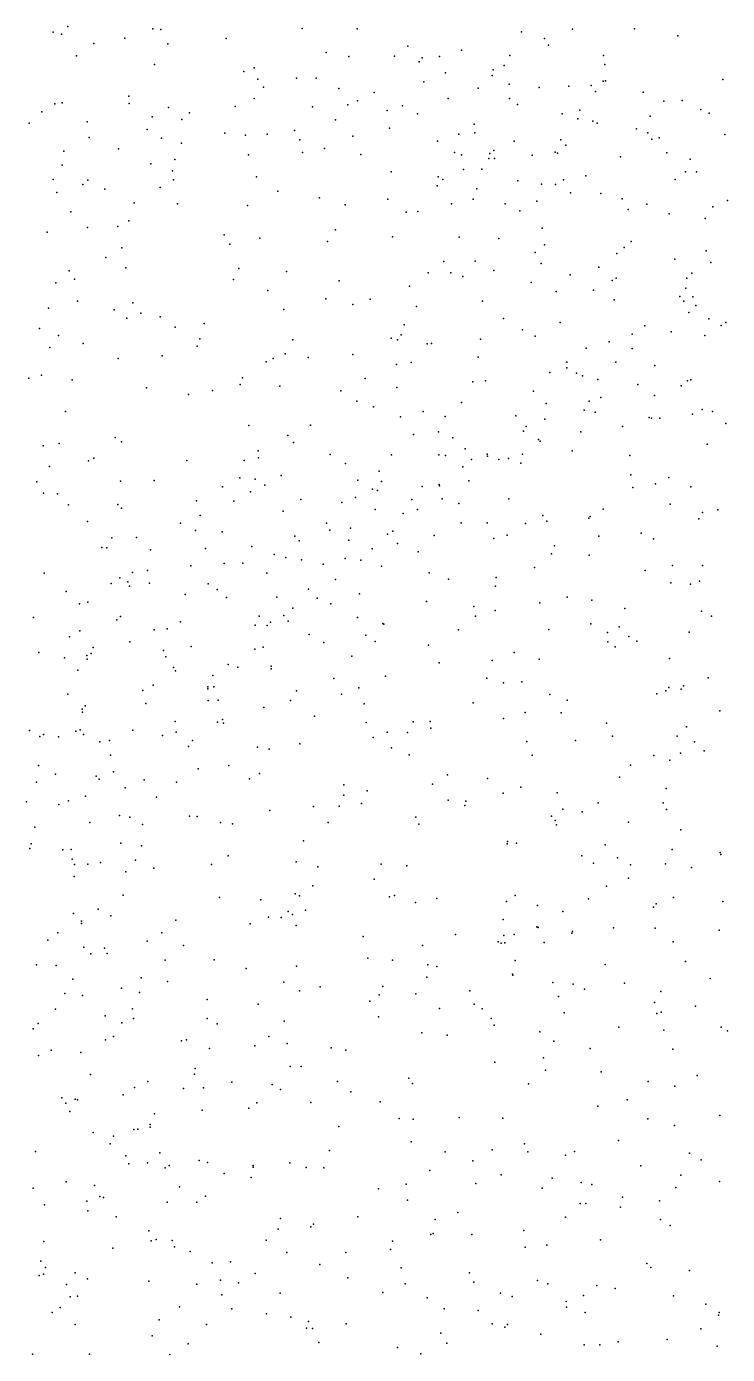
# Model space of a CAD drawing. Header units: metres. Extents: x -25 to 25, y -27.7 to 27.8.
# Drawn here: x -4.742 to -3.329, y -16.079 to -13.401 of the extents above; entities that cross this region are included whole.
import ezdxf

# ---------------------------------------------------------------- set-up
doc = ezdxf.new("R2010")
doc.units = ezdxf.units.M

msp = doc.modelspace()

# ---------------------------------------------------------------- linework, layer by layer
for p in [(-4.6883, -13.4121, -5.5926), (-4.6586, -13.4008, -6.3774), (-4.4872, -13.4052, 13.9412), (-4.4709, -13.407, -5.6671), (-4.1863, -13.4047, -6.8259), (-4.0754, -13.4055, -7.3211), (-3.7437, -13.4117, 20.0647), (-3.6412, -13.4063, 7.0097), (-3.5159, -13.4052, 14.9343), (-4.6714, -13.4159, -2.8545), (-4.6062, -13.4347, 17.5047), (-4.5432, -13.4244, -14.5095), (-4.4569, -13.4357, -6.494), (-4.3395, -13.4252, -0.0211), (-3.9727, -13.4406, -14.0961), (-3.6972, -13.4249, -13.937), (-3.6894, -13.4381, 15.767), (-3.4289, -13.4194, -0.4929), (-4.641, -13.4596, -14.6309), (-4.1379, -13.453, 13.8717), (-4.092, -13.4614, -2.3777), (-4.0001, -13.4607, 13.7699), (-3.944, -13.464, 6.7447), (-3.9089, -13.4614, -1.907), (-3.8645, -13.4483, -0.6889), (-3.7677, -13.4593, -0.479), (-3.5788, -13.4593, 18.1316), (-4.484, -13.4772, 0.0569), (-4.3039, -13.4911, -6.7686), (-4.2828, -13.4839, -2.4068), (-3.9502, -13.4722, -0.4102), (-3.8972, -13.4942, -7.7362), (-3.801, -13.4884, 15.4509), (-3.779, -13.4792, -7.9655), (-3.5759, -13.4772, 13.412), (-4.2757, -13.5066, -6.9737), (-4.1971, -13.5051, -7.3618), (-4.1577, -13.5047, -0.3826), (-3.941, -13.512, -2.2778), (-3.8032, -13.4993, 13.5256), (-3.7685, -13.5173, 6.6321), (-3.6485, -13.5208, 20.1361), (-3.6031, -13.5197, 6.5811), (-3.5789, -13.5112, -8.4066), (-3.5743, -13.5104, -13.872), (-3.3379, -13.5078, 16.224), (-4.5357, -13.5411, -0.0835), (-4.2825, -13.5457, 14.0849), (-4.2638, -13.523, -7.2016), (-4.112, -13.5255, -7.5294), (-4.0406, -13.5341, -0.1957), (-3.8914, -13.546, 14.0475), (-3.831, -13.525, 13.8822), (-3.7679, -13.546, -0.9317), (-3.7085, -13.5236, -1.5332), (-3.5948, -13.5315, 14.8891), (-3.4989, -13.5328, 16.1091), (-3.4202, -13.5496, 14.7454), (-4.7109, -13.5728, -14.7453), (-4.6847, -13.5568, 14.0529), (-4.6695, -13.5546, -2.1616), (-4.5347, -13.5561, -6.6165), (-4.4558, -13.5638, 14.0487), (-4.413, -13.5746, 0.235), (-4.3211, -13.5621, -0.3845), (-4.1655, -13.5627, 20.1444), (-4.0938, -13.5585, -0.0286), (-4.0747, -13.5504, 17.8764), (-4.0144, -13.5704, -7.8446), (-3.9839, -13.5609, -0.6136), (-3.7521, -13.5578, -8.2336), (-3.626, -13.5691, -0.3451), (-3.4567, -13.5511, -13.7685), (-3.3824, -13.5679, 13.7842), (-3.3658, -13.5752, 13.9425), (-4.7366, -13.5955, -6.5977), (-4.6194, -13.5927, -2.5188), (-4.4884, -13.5829, -2.3664), (-4.4284, -13.5882, -6.8243), (-4.1188, -13.5888, -0.5092), (-3.9532, -13.5768, -5.5057), (-3.8393, -13.5975, 15.2283), (-3.6616, -13.5767, 13.669), (-3.6304, -13.5867, 7.0545), (-3.6001, -13.5916, 13.515), (-3.5914, -13.5957, 13.9361), (-3.4844, -13.5814, -5.1957), (-4.6151, -13.6247, -14.5252), (-4.4985, -13.6087, 17.7087), (-4.4697, -13.6258, 20.0795), (-4.3422, -13.6158, -7.4865), (-4.3005, -13.62, 17.8227), (-4.2566, -13.6175, -7.672), (-4.2018, -13.6102, -14.1758), (-4.1907, -13.6293, -5.62), (-4.0838, -13.6219, -8.06), (-4.0099, -13.6059, -14.12), (-3.8699, -13.6176, 17.9675), (-3.8378, -13.6154, -0.7842), (-3.6644, -13.6295, -1.2703), (-3.5119, -13.6072, 20.1645), (-3.4894, -13.6148, -2.3507), (-3.481, -13.6279, 6.5625), (-3.4661, -13.6251, 14.0675), (-3.3342, -13.6184, -8.8352), (-4.6662, -13.652, -6.8157), (-4.5565, -13.6473, -6.986), (-4.4296, -13.6358, -7.338), (-4.1854, -13.6546, 0.317), (-4.1411, -13.6464, 14.2558), (-3.9135, -13.6316, -8.2533), (-3.8786, -13.6551, 15.5315), (-3.8079, -13.6566, -0.1751), (-3.7995, -13.6509, 14.2568), (-3.7584, -13.6321, -1.7413), (-3.6757, -13.6539, 20.2158), (-3.6714, -13.6564, -13.9861), (-3.6548, -13.6403, -2.2657), (-3.4507, -13.6553, 7.096), (-4.6699, -13.68, -5.5546), (-4.4914, -13.6776, 14.1556), (-4.4429, -13.6687, -5.6397), (-4.2945, -13.6594, -7.9563), (-4.0679, -13.6585, -8.2232), (-3.8647, -13.6594, 20.2338), (-3.8099, -13.667, -1.9221), (-3.7984, -13.6671, 15.7884), (-3.7222, -13.6604, 14.8974), (-3.5443, -13.6633, 14.1999), (-3.404, -13.6681, 16.2456), (-4.6877, -13.7091, 19.9869), (-4.4477, -13.6919, -7.7863), (-4.4452, -13.7101, -7.9415), (-4.2779, -13.7038, -8.179), (-4.0063, -13.694, 6.8392), (-3.9121, -13.7036, 14.376), (-3.9024, -13.7091, 15.3326), (-3.8611, -13.6889, 6.9472), (-3.8238, -13.6882, -14.0728), (-3.6592, -13.7101, -1.4237), (-3.6142, -13.7016, -8.6092), (-3.4344, -13.709, 14.5295), (-3.4133, -13.694, 14.3652), (-3.3909, -13.6938, 18.2735), (-4.6805, -13.7355, 14.1953), (-4.6285, -13.7196, -7.3975), (-4.6184, -13.7107, 0.005), (-4.5838, -13.7289, -7.5781), (-4.4723, -13.7251, -14.3517), (-4.235, -13.7328, -0.4883), (-3.9136, -13.7218, 6.6474), (-3.8342, -13.728, -5.3448), (-3.751, -13.712, 18.0606), (-3.7033, -13.7186, 7.0169), (-3.6752, -13.7195, -1.5789), (-3.6452, -13.7363, 14.7388), (-4.5244, -13.7564, -0.3081), (-4.4372, -13.7586, 17.7615), (-4.296, -13.7617, -14.2154), (-4.1514, -13.7465, 14.4131), (-4.0996, -13.7603, -0.5767), (-4.013, -13.7489, 20.2681), (-3.8852, -13.7581, 15.6682), (-3.8415, -13.7487, -8.481), (-3.7766, -13.7584, -0.9398), (-3.7127, -13.7532, -2.1422), (-3.5842, -13.7374, 16.1399), (-3.5411, -13.748, -0.2368), (-3.4912, -13.7589, 20.2312), (-3.3287, -13.7513, -5.1541), (-4.6523, -13.7743, -14.5882), (-3.9763, -13.7748, 0.3284), (-3.953, -13.7735, -0.6946), (-3.7474, -13.7725, 20.2843), (-3.5289, -13.7699, -8.7555), (-3.446, -13.7783, -13.7939), (-3.3735, -13.788, 16.3912), (-3.3582, -13.7641, -2.3573), (-4.7004, -13.8153, -5.448), (-4.6188, -13.8057, -7.9997), (-4.5575, -13.8042, 14.296), (-4.5352, -13.7923, 0.1586), (-4.1185, -13.8104, -5.4999), (-3.702, -13.8073, -0.0376), (-4.3431, -13.8209, -8.3381), (-4.3319, -13.8396, 0.3272), (-4.2711, -13.8273, 14.4707), (-4.1351, -13.8344, 0.3961), (-4.0036, -13.825, -14.1245), (-3.8694, -13.8256, 15.0268), (-3.7894, -13.828, 0.1641), (-3.6972, -13.841, 6.6163), (-3.523, -13.8342, 16.2668), (-4.5819, -13.8666, -8.2339), (-4.5493, -13.8469, 17.6937), (-3.716, -13.8561, -5.2201), (-3.5518, -13.8585, -5.1617), (-3.5371, -13.8466, 7.0763), (-3.4347, -13.8696, -0.0931), (-3.3713, -13.8529, 16.7348), (-4.6556, -13.8934, 20.0632), (-4.5413, -13.8871, -5.4838), (-4.3135, -13.889, -5.5062), (-4.2179, -13.8947, 20.2789), (-3.9319, -13.8976, 15.2284), (-3.9005, -13.8744, 14.7171), (-3.886, -13.8975, 0.4938), (-3.8375, -13.8738, -8.6214), (-3.7999, -13.8928, 6.9356), (-3.7039, -13.8788, -8.7004), (-3.5878, -13.8858, -2.091), (-3.3621, -13.8763, 11.4859), (-4.6828, -13.9174, -14.782), (-4.6447, -13.9099, -0.1774), (-4.3244, -13.9111, -8.4641), (-4.1114, -13.9136, -0.6043), (-3.9695, -13.9242, 17.9402), (-3.862, -13.9047, 15.8861), (-3.7244, -13.9168, 16.0995), (-3.6457, -13.9012, -1.7428), (-3.5613, -13.913, 0.0491), (-3.5527, -13.9082, -8.824), (-3.4103, -13.9083, 17.0044), (-3.4005, -13.8984, 0.6779), (-4.2554, -13.9331, 17.8316), (-4.1386, -13.9499, -8.5707), (-4.0488, -13.9506, 20.3275), (-3.6737, -13.9354, -1.2327), (-3.5986, -13.9324, 20.3175), (-3.4247, -13.9449, -2.2255), (-3.4128, -13.9283, 20.2761), (-3.3983, -13.9457, -13.7309), (-4.6974, -13.9684, -8.2735), (-4.6387, -13.9545, 14.4651), (-4.5648, -13.9722, -14.4935), (-4.5272, -13.9582, 20.1378), (-4.2233, -13.9716, 14.6643), (-4.084, -13.961, -5.3567), (-3.9553, -13.9651, 15.6495), (-3.8227, -13.9545, 20.3415), (-3.5573, -13.9522, 0.33), (-3.4166, -13.9544, 0.4998), (-3.4065, -13.9776, 11.8001), (-3.3925, -13.9634, 17.2509), (-4.5395, -13.9891, 0.1803), (-4.5114, -13.9786, -8.4513), (-4.4724, -13.9862, 17.7018), (-4.3838, -13.9995, 20.206), (-3.9807, -14.002, -0.7271), (-3.7799, -13.9896, 0.5672), (-3.6658, -13.9978, -13.9763), (-3.4955, -14.0044, -5.1347), (-3.3662, -13.9901, 0.3033), (-3.3413, -14.0039, 12.0061), (-3.332, -13.9974, 18.0596), (-4.7153, -14.0094, -14.9685), (-4.677, -14.024, -0.0186), (-4.4421, -14.0072, -5.3828), (-4.392, -14.0304, 0.3058), (-4.0068, -14.0293, -5.2404), (-3.9862, -14.0227, 15.4823), (-3.8265, -14.031, -0.9163), (-3.742, -14.0127, -5.1423), (-3.7162, -14.0251, -8.7944), (-3.5207, -14.0212, 0.7817), (-3.4423, -14.0161, 7.1067), (-3.3741, -14.0237, 17.489), (-4.6946, -14.0481, -5.2268), (-4.6276, -14.0398, -14.6773), (-4.3979, -14.0451, -8.61), (-4.2049, -14.0324, 6.6438), (-3.9941, -14.0326, 6.8629), (-3.934, -14.0403, 15.9462), (-3.9254, -14.0402, -8.7057), (-3.6137, -14.0491, 6.6373), (-3.5668, -14.0367, 17.0329), (-3.5209, -14.0497, -1.9191), (-4.557, -14.0705, 14.6581), (-4.4682, -14.0645, -14.3732), (-4.2586, -14.0771, 0.3997), (-4.2444, -14.0703, 20.2846), (-4.2204, -14.0606, -14.1451), (-4.1741, -14.0685, 17.8093), (-4.0841, -14.0621, -8.6868), (-3.9957, -14.0821, 0.5308), (-3.9664, -14.0785, 14.9442), (-3.8312, -14.0675, -14.0393), (-3.6527, -14.0777, 16.7701), (-3.5537, -14.0776, -13.8787), (-3.4749, -14.0844, 11.6077), (-4.7373, -14.11, -8.5855), (-4.7115, -14.1041, 17.5885), (-4.3066, -14.1092, -5.2513), (-4.0591, -14.1102, 15.7408), (-3.6865, -14.0986, 0.7326), (-3.6524, -14.089, 6.9768), (-3.6329, -14.1001, -1.3873), (-3.6208, -14.1054, 20.3421), (-4.6497, -14.1133, -14.8508), (-4.4998, -14.1291, -0.4965), (-4.3665, -14.1347, 6.6534), (-4.3113, -14.1229, 17.723), (-4.2311, -14.1259, 14.8442), (-4.1082, -14.1353, 6.5356), (-3.995, -14.1285, 17.8253), (-3.8422, -14.1173, 17.8563), (-3.8165, -14.1154, 16.2486), (-3.7195, -14.1364, 16.5504), (-3.5897, -14.1123, 17.2202), (-3.5091, -14.1223, 17.7609), (-3.4219, -14.1255, 6.7376), (-3.4089, -14.1152, 12.8832), (-3.4026, -14.1132, 12.5797), (-4.4149, -14.1427, 14.8136), (-4.0756, -14.1561, 15.5092), (-3.8651, -14.1592, 20.353), (-3.694, -14.1607, 17.7623), (-3.6072, -14.1564, 12.8292), (-3.5841, -14.149, -8.8954), (-3.4759, -14.1446, 12.2112), (-4.663, -14.1768, -0.4487), (-4.0419, -14.1674, 15.3544), (-3.9875, -14.188, 16.1839), (-3.9421, -14.1769, -14.0428), (-3.8978, -14.187, -5.0707), (-3.7551, -14.186, 16.8507), (-3.6173, -14.1741, 17.4734), (-3.5955, -14.1784, 11.8626), (-3.4866, -14.189, -1.6852), (-3.4821, -14.1905, 2.6042), (-3.4651, -14.1904, -13.8176), (-3.3988, -14.1822, 20.3114), (-3.3798, -14.1733, -9.0268), (-3.3585, -14.1774, -13.6548), (-4.2938, -14.2053, -5.1198), (-4.169, -14.2048, 17.7182), (-3.9115, -14.218, 0.5926), (-3.7401, -14.2169, 17.2977), (-3.7343, -14.2074, -8.8453), (-3.697, -14.1925, 12.7015), (-3.6245, -14.2181, 12.1667), (-3.54, -14.2074, -1.5222), (-3.3319, -14.2015, -2.07), (-4.6756, -14.2418, 14.7957), (-4.563, -14.2297, 0.1432), (-4.5505, -14.2385, 6.7647), (-4.2146, -14.2257, 15.7454), (-4.2035, -14.2396, 15.9953), (-3.9617, -14.2234, 6.4682), (-3.8823, -14.2303, 16.4265), (-3.7095, -14.2332, 12.4596), (-3.7059, -14.2369, 2.5475), (-3.3695, -14.243, -1.8576), (-4.7084, -14.2466, 0.0587), (-4.6061, -14.2714, -14.7112), (-4.2744, -14.2561, -14.1747), (-4.2739, -14.2703, 6.324), (-4.1298, -14.2638, -4.9853), (-4.0058, -14.2644, 20.3296), (-3.9108, -14.2646, 12.4896), (-3.897, -14.2658, -0.8261), (-3.8576, -14.2523, 2.6378), (-3.8128, -14.2631, 6.5694), (-3.8121, -14.2672, 12.2853), (-3.7699, -14.2721, -5.0526), (-3.7418, -14.263, 12.0069), (-3.642, -14.2565, -13.9648), (-3.5257, -14.2656, 0.9002), (-4.6954, -14.288, 6.8104), (-4.617, -14.2763, 6.597), (-4.4186, -14.2757, -4.9893), (-4.3026, -14.2756, 15.0022), (-4.0984, -14.2819, 15.2438), (-4.0308, -14.2973, 0.5105), (-3.8623, -14.2885, 12.1034), (-3.8446, -14.2738, 17.0877), (-3.7893, -14.2737, 12.9478), (-3.7449, -14.2811, 6.9447), (-4.7208, -14.319, 5.6604), (-4.5523, -14.3176, 6.3283), (-4.4843, -14.3163, 6.885), (-4.3119, -14.3107, -8.8197), (-4.2805, -14.3134, -4.9297), (-4.2613, -14.3256, 17.6327), (-4.2282, -14.3058, -0.6618), (-4.0739, -14.3153, -8.8136), (-4.0264, -14.3179, 17.6031), (-3.9097, -14.324, 16.6061), (-3.8497, -14.317, -13.9824), (-3.5233, -14.3046, 7.0802), (-3.4734, -14.3231, -13.9241), (-3.447, -14.3102, 11.3976), (-4.7076, -14.3416, 5.8346), (-4.6793, -14.3428, -0.5247), (-4.3464, -14.3289, 15.8753), (-4.2904, -14.3388, 16.0803), (-4.0782, -14.3504, 12.7126), (-4.0442, -14.3337, 2.5884), (-4.0339, -14.3367, -14.0304), (-3.944, -14.3281, 17.4603), (-3.9093, -14.3268, 17.2206), (-3.7694, -14.353, -0.8735), (-3.5196, -14.3304, 2.4219), (-3.4023, -14.3291, -1.5322), (-4.6568, -14.365, 6.2171), (-4.5577, -14.3649, 5.8867), (-4.55, -14.3717, 17.5839), (-4.3987, -14.357, 20.1642), (-4.3235, -14.3579, 6.1963), (-4.2244, -14.3782, 15.2663), (-4.1887, -14.3546, 16.2478), (-4.1062, -14.3608, 6.3336), (-4.0391, -14.3749, -0.6883), (-3.9651, -14.3546, -4.9585), (-3.9537, -14.3745, 6.92), (-3.9036, -14.3534, 2.5033), (-3.8699, -14.3623, 0.6322), (-3.579, -14.3741, -8.9605), (-3.4443, -14.3637, 1.0018), (-3.3483, -14.3755, 11.2521), (-4.6185, -14.3989, 5.3368), (-4.4311, -14.4022, 0.184), (-4.3918, -14.3866, 15.1118), (-4.1372, -14.402, 12.5057), (-3.9826, -14.3828, 17.0354), (-3.8653, -14.4018, 11.8519), (-3.8133, -14.4017, 20.3217), (-3.7355, -14.4032, -8.8706), (-3.7009, -14.387, 2.4129), (-3.6928, -14.3982, 12.9979), (-3.6084, -14.3919, -0.9757), (-3.6056, -14.389, 6.6619), (-3.3861, -14.3933, 7.1778), (-3.3792, -14.3809, -14.1061), (-4.5696, -14.4319, 6.946), (-4.52, -14.4311, 5.7016), (-4.4012, -14.4172, 6.0077), (-4.3473, -14.4194, 15.4314), (-4.2008, -14.4285, -14.1228), (-4.1304, -14.4167, 17.4551), (-4.0884, -14.4126, 16.4387), (-4.0139, -14.4244, 2.7396), (-4.003, -14.4186, 12.0014), (-3.9201, -14.4271, 12.9375), (-3.7995, -14.433, 6.9852), (-3.7726, -14.4264, 11.7314), (-3.588, -14.4284, 11.5251), (-3.5025, -14.4225, -5.0682), (-4.5897, -14.4516, 0.085), (-4.5797, -14.4521, -8.8394), (-4.492, -14.4558, -14.484), (-4.3808, -14.4534, -14.3123), (-4.2873, -14.4491, 6.9153), (-4.1918, -14.4376, -0.589), (-4.0916, -14.4368, 12.1495), (-4.0447, -14.4538, 16.8099), (-3.9936, -14.4431, 20.2761), (-3.6771, -14.448, -5.0232), (-3.478, -14.4338, 6.7483), (-4.3433, -14.4833, -8.7682), (-4.3056, -14.4829, 17.4883), (-4.2427, -14.4652, 0.2936), (-4.2191, -14.4713, 20.1853), (-4.1875, -14.4765, -8.7574), (-4.1436, -14.4848, 17.2612), (-4.0995, -14.4737, 17.1001), (-4.0679, -14.477, 6.9349), (-3.9522, -14.4604, -8.8045), (-3.6833, -14.4643, 2.8618), (-3.6072, -14.4668, 20.3275), (-4.706, -14.5034, 7.0564), (-4.5535, -14.5128, 5.0833), (-4.5278, -14.5015, 5.409), (-4.4977, -14.4975, 15.6601), (-4.4103, -14.4882, 15.2804), (-4.2575, -14.5032, 16.37), (-4.0259, -14.4887, 2.3837), (-3.9299, -14.5023, 0.5764), (-3.7946, -14.5119, 6.4777), (-3.7175, -14.4917, -0.7315), (-3.4944, -14.498, -0.8936), (-3.4395, -14.4879, 12.9778), (-3.379, -14.4874, -1.0299), (-4.6621, -14.5399, 17.5575), (-4.5709, -14.5238, -14.6292), (-4.5374, -14.5208, 15.1718), (-4.5338, -14.5292, -4.8717), (-4.4935, -14.5231, 16.0029), (-4.3755, -14.5244, 16.236), (-4.3572, -14.5363, 5.8536), (-4.1734, -14.5352, 2.3658), (-4.119, -14.516, 0.3833), (-3.8908, -14.5154, -0.6167), (-3.7963, -14.5296, 12.9942), (-3.4431, -14.5227, 11.3379), (-3.403, -14.525, 2.8308), (-3.385, -14.5192, 20.3213), (-4.6347, -14.5647, -14.7748), (-4.6178, -14.5618, -0.4789), (-4.4216, -14.5462, 20.0974), (-4.3386, -14.5523, 0.1887), (-4.2373, -14.5518, -4.8195), (-4.1559, -14.5536, 16.7492), (-4.1285, -14.565, 12.8446), (-4.0706, -14.5445, 6.2083), (-3.9354, -14.5603, 6.3213), (-3.7069, -14.5628, 11.5577), (-3.652, -14.5513, 2.2797), (-3.6022, -14.5575, 6.6253), (-4.7278, -14.5928, -4.9089), (-4.5522, -14.5905, -8.7258), (-4.2724, -14.5899, 12.3359), (-4.2231, -14.5884, 17.1383), (-4.2046, -14.5735, 12.0365), (-4.0744, -14.5924, -14.1676), (-3.84, -14.5703, -4.9168), (-3.8364, -14.5896, 0.6737), (-3.7967, -14.5783, -14.2193), (-3.5355, -14.5745, 7.1488), (-3.3809, -14.5794, -9.1439), (-3.3608, -14.5898, -14.401), (-4.6339, -14.6195, 0.0449), (-4.5596, -14.5969, 7.0502), (-4.4847, -14.6176, -14.4764), (-4.4579, -14.6152, 5.2207), (-4.431, -14.601, 5.5875), (-4.281, -14.6078, -14.2584), (-4.2569, -14.6089, 2.7556), (-4.2499, -14.6019, 12.7062), (-4.2141, -14.5997, 16.9128), (-4.0235, -14.6047, 2.8347), (-4.0216, -14.6059, -8.7151), (-3.8707, -14.6173, 11.6583), (-3.6886, -14.6167, -4.9471), (-3.6039, -14.605, 13.0162), (-3.5468, -14.611, 2.8515), (-4.6553, -14.6313, 15.1908), (-4.5334, -14.6414, 16.0938), (-4.172, -14.6266, 6.0384), (-4.1425, -14.6428, 11.8832), (-4.0576, -14.6282, 2.3225), (-4.0389, -14.6409, -4.8311), (-3.5708, -14.6226, -8.9497), (-3.5701, -14.6418, 0.9448), (-3.5272, -14.6307, 2.1707), (-3.5116, -14.6403, 20.3174), (-3.4061, -14.6221, -4.9986), (-4.7168, -14.6629, -14.8919), (-4.665, -14.674, 19.9721), (-4.6202, -14.6693, 15.7354), (-4.6116, -14.6653, 15.5496), (-4.6075, -14.6528, -0.3505), (-4.4657, -14.6592, 17.4817), (-4.4609, -14.6716, -8.5833), (-4.41, -14.6509, 7.0436), (-4.2811, -14.6565, -8.5939), (-4.2643, -14.6526, 20.1051), (-4.0859, -14.6705, 20.155), (-3.931, -14.648, 12.9728), (-3.7588, -14.6631, 7.1138), (-3.5547, -14.6516, -14.4155), (-4.6385, -14.6987, -8.6183), (-4.6197, -14.6767, 15.3748), (-4.4456, -14.6931, 2.6981), (-4.4414, -14.7002, 16.3415), (-4.335, -14.6871, 16.4901), (-4.3159, -14.6926, -0.3357), (-4.2484, -14.6963, 2.3468), (-4.2483, -14.6903, 0.2404), (-3.9099, -14.684, -14.2709), (-3.8027, -14.6791, 2.2348), (-3.7082, -14.6768, -0.54), (-3.4456, -14.6755, 1.1006), (-4.366, -14.7094, 12.1606), (-4.1222, -14.7155, 12.917), (-4.0177, -14.7109, 11.7073), (-3.8138, -14.7149, 2.8585), (-3.7801, -14.7242, -8.7611), (-3.743, -14.7219, -14.3834), (-3.3674, -14.7141, -0.6911), (-4.6585, -14.7469, 15.8768), (-4.507, -14.7394, -0.2534), (-4.4863, -14.7292, 0.0731), (-4.3761, -14.7361, 5.4558), (-4.376, -14.7322, 17.2703), (-4.3641, -14.732, 12.6868), (-4.1977, -14.7407, -14.29), (-4.1065, -14.7468, 0.3768), (-4.072, -14.7345, -0.3624), (-3.6866, -14.7476, 6.4516), (-3.471, -14.7462, 2.8028), (-3.4528, -14.7404, -14.508), (-3.4468, -14.7334, 12.97), (-3.4223, -14.7373, 11.4018), (-3.4175, -14.7306, 1.9704), (-4.6292, -14.7775, 2.5533), (-4.6233, -14.7704, -14.6805), (-4.501, -14.7658, -14.5255), (-4.3758, -14.76, 11.9857), (-4.3556, -14.7595, 16.802), (-4.2635, -14.7742, 12.8308), (-4.2096, -14.7597, 5.8719), (-4.0611, -14.7663, 6.0392), (-3.8414, -14.7645, 0.7061), (-3.6521, -14.7595, 13.0334), (-3.3442, -14.7806, 6.6986), (-4.6289, -14.7835, 17.5107), (-4.4421, -14.8019, 16.4918), (-4.3564, -14.8038, 2.7594), (-4.3469, -14.798, 7.159), (-4.3448, -14.8058, 5.15), (-4.1609, -14.7912, 20.0803), (-4.0568, -14.8041, 2.2665), (-3.9621, -14.8032, 7.1439), (-3.9278, -14.8022, -4.802), (-3.7803, -14.7959, 11.5015), (-3.7365, -14.7839, -4.8666), (-3.6641, -14.7845, 2.8157), (-3.5723, -14.8053, 11.4666), (-4.7354, -14.8203, 19.9648), (-4.7148, -14.8323, -14.8399), (-4.7073, -14.8281, 7.4759), (-4.6771, -14.8334, 16.0292), (-4.6423, -14.8217, -4.8959), (-4.6338, -14.8187, -8.4877), (-4.6266, -14.8287, 7.3297), (-4.5276, -14.82, 12.1496), (-4.4678, -14.8303, 17.3812), (-4.4398, -14.8239, -4.852), (-4.0429, -14.8344, 2.814), (-4.0147, -14.8239, -8.5418), (-3.9734, -14.8241, 11.5937), (-3.9266, -14.8157, -0.3601), (-3.5607, -14.8318, -0.4917), (-3.4301, -14.832, 2.6316), (-3.4112, -14.8129, -0.5713), (-4.5941, -14.8433, -0.1176), (-4.5742, -14.8403, 16.3021), (-4.415, -14.8529, 17.128), (-4.4069, -14.8408, -8.4124), (-4.2762, -14.8539, -4.7983), (-4.2528, -14.8583, -14.3731), (-4.191, -14.8475, 11.726), (-4.0058, -14.855, 13.0163), (-3.733, -14.8426, 7.1745), (-3.6348, -14.8403, 0.9627), (-3.3954, -14.8434, 1.7592), (-3.3754, -14.8611, -4.8449), (-4.5726, -14.8703, 12.0046), (-3.9706, -14.8692, 0.6191), (-3.7224, -14.8703, 6.2802), (-3.4772, -14.8708, 7.2192), (-3.4447, -14.8799, 20.3029), (-3.4236, -14.8664, 1.2776), (-4.7173, -14.891, 0.0144), (-4.6835, -14.9083, 8.6681), (-4.601, -14.9126, 19.9564), (-4.5663, -14.9037, 12.6058), (-4.3959, -14.898, 0.1199), (-4.3336, -14.8908, 11.7743), (-4.2718, -14.9068, -0.2027), (-3.8929, -14.9096, 6.0627), (-3.546, -14.9148, -4.8147), (-3.5242, -14.8905, 1.9301), (-4.7218, -14.9246, 8.2301), (-4.5951, -14.9185, 2.3849), (-4.5431, -14.9363, 16.5782), (-4.5047, -14.92, 11.8125), (-4.4393, -14.9247, 7.3403), (-4.292, -14.9179, 5.4436), (-4.102, -14.9301, 20.0452), (-3.9236, -14.9288, 2.1669), (-3.8121, -14.9169, 0.815), (-3.7455, -14.9348, 2.6828), (-3.452, -14.9376, 6.4875), (-4.7416, -14.9645, 17.513), (-4.6569, -14.9623, 16.3779), (-4.6229, -14.9525, -14.6872), (-4.4797, -14.955, 2.677), (-4.1023, -14.9511, -14.3899), (-4.0661, -14.9677, 0.5342), (-4.0548, -14.9422, 5.8721), (-3.8914, -14.9607, -4.7317), (-3.8562, -14.9629, -0.294), (-3.7811, -14.9468, -14.4827), (-3.6719, -14.9464, -8.7199), (-3.5895, -14.9659, 6.3102), (-3.4583, -14.9661, -8.9108), (-4.6768, -14.9697, 8.3851), (-4.5543, -14.9917, 17.385), (-4.5334, -14.9951, 16.7789), (-4.4132, -14.9929, -4.8509), (-4.3976, -14.9941, 4.8636), (-4.2513, -14.9818, 5.0765), (-4.1631, -14.9735, 2.7352), (-4.1111, -14.9728, 2.2262), (-3.9568, -14.9953, 0.7159), (-3.8582, -14.9719, 13.0738), (-3.6836, -14.9929, 1.9959), (-3.6606, -14.9789, 13.0154), (-3.6216, -14.9845, 1.0614), (-3.4517, -14.9795, 11.5542), (-4.7246, -15.0155, 12.6349), (-4.6139, -15.0056, 7.6859), (-4.5078, -15.0102, -8.3091), (-4.3509, -15.0062, 0.2358), (-4.3263, -15.0088, -0.089), (-4.1338, -15.006, 5.6873), (-3.9505, -15.0095, 2.7119), (-3.6757, -15.0017, 6.1604), (-3.6733, -15.0106, 20.2092), (-3.528, -15.0051, 1.7931), (-3.4228, -15.0205, -0.429), (-4.7323, -15.0486, 11.7882), (-4.5515, -15.0479, 0.0198), (-4.1832, -15.043, -8.3214), (-3.7725, -15.0488, 0.961), (-3.7722, -15.0444, 7.2093), (-3.7538, -15.0474, 2.556), (-4.7352, -15.0582, 8.9266), (-4.6684, -15.0612, 16.6356), (-4.6515, -15.0601, 7.962), (-4.5098, -15.0528, -14.5878), (-4.3355, -15.0733, 2.6566), (-3.6219, -15.0734, 2.4367), (-3.5749, -15.0509, -8.7882), (-3.4398, -15.0605, 20.2745), (-3.3433, -15.0666, 7.2232), (-3.3421, -15.0702, -4.6907), (-4.6498, -15.0801, 8.1784), (-4.6449, -15.0903, 19.9549), (-4.618, -15.0901, 8.5652), (-4.5925, -15.0863, -4.8879), (-4.5218, -15.0819, 4.7932), (-4.4848, -15.0979, 7.6095), (-4.3689, -15.0903, 19.906), (-4.1984, -15.0854, 0.4781), (-4.1543, -15.0951, 5.4169), (-4.027, -15.09, 2.1123), (-3.9748, -15.0934, 5.7781), (-3.5989, -15.0876, 7.1899), (-3.5505, -15.0773, -4.7065), (-3.5239, -15.0912, 6.1699), (-3.4538, -15.0893, 2.3387), (-3.4014, -15.0969, 12.6621), (-4.6459, -15.1146, 8.7584), (-4.5412, -15.1055, 12.7951), (-4.0409, -15.12, 2.6342), (-3.5284, -15.1182, -0.3119), (-4.5467, -15.1522, 0.165), (-4.2, -15.1499, 11.6073), (-4.1911, -15.1541, 4.8641), (-4.1647, -15.1339, 13.0831), (-4.0099, -15.156, 0.8144), (-4, -15.1532, 7.3105), (-3.7565, -15.1528, 20.1576), (-3.5725, -15.1341, 12.8389), (-4.5974, -15.1806, 8.3221), (-4.3528, -15.1572, 2.2007), (-4.2692, -15.1621, -0.0759), (-4.1793, -15.1829, 0.6301), (-3.9578, -15.1672, -0.2071), (-3.9144, -15.1592, 11.5525), (-3.7743, -15.1653, 2.4531), (-3.7116, -15.1731, 1.1699), (-3.609, -15.1595, 1.3174), (-3.4779, -15.1763, 5.9997), (-3.4721, -15.1702, -14.574), (-3.4372, -15.1574, 11.6864), (-3.3378, -15.1652, -0.3523), (-4.6471, -15.1893, -8.2323), (-4.6311, -15.2048, -14.7353), (-4.6308, -15.2099, 17.3578), (-4.5719, -15.1939, 8.0076), (-4.4404, -15.2026, -14.5608), (-4.2536, -15.1967, 2.6141), (-4.2286, -15.1973, -8.2395), (-4.2145, -15.1851, -14.4739), (-4.2053, -15.1912, 2.1119), (-3.7811, -15.2017, 1.8524), (-3.6602, -15.1852, -0.2379), (-4.6785, -15.2287, 2.6045), (-4.4688, -15.2286, 11.7341), (-4.2907, -15.2103, 13.037), (-4.1981, -15.2137, 19.8909), (-4.0631, -15.2357, 2.0063), (-3.877, -15.2319, 20.0663), (-3.7793, -15.234, -14.5001), (-3.7589, -15.2316, 11.5973), (-3.7129, -15.2166, -4.6578), (-3.7101, -15.2176, 12.9427), (-3.6422, -15.2292, 2.3303), (-3.6413, -15.226, -8.6914), (-3.5586, -15.2184, 20.1984), (-3.4744, -15.219, -8.8638), (-3.3453, -15.2233, -4.615), (-4.6986, -15.2435, 16.8672), (-4.6262, -15.2575, 19.9515), (-4.5845, -15.2595, 2.2285), (-4.4985, -15.2452, 7.8547), (-4.4255, -15.2538, 0.4061), (-3.9435, -15.2537, -14.4607), (-3.7911, -15.2466, -0.1653), (-3.7851, -15.2491, -8.543), (-3.7773, -15.2487, 7.2126), (-3.6984, -15.2476, 1.6115), (-3.438, -15.2463, 12.546), (-4.6118, -15.271, 8.7391), (-4.5789, -15.2698, 8.5128), (-4.4621, -15.2835, 19.8422), (-4.3637, -15.2826, 2.0842), (-4.0538, -15.2795, 0.9718), (-4.0037, -15.2836, -0.1147), (-3.7563, -15.2844, 5.5827), (-3.4129, -15.2861, 5.8284), (-4.7218, -15.2931, 8.9992), (-4.6819, -15.2944, 4.702), (-4.2989, -15.3004, 11.6705), (-4.1972, -15.2959, 7.483), (-3.933, -15.2927, 13.1002), (-3.9142, -15.2965, 1.8164), (-3.7622, -15.3115, 5.3966), (-3.7616, -15.3139, 5.0085), (-3.5749, -15.2922, -0.1419), (-4.6483, -15.3218, 12.8773), (-4.5505, -15.3398, 0.4646), (-4.5105, -15.3192, -8.1933), (-4.4572, -15.3265, 2.5875), (-4.2229, -15.3282, 0.8263), (-4.1498, -15.337, 2.5722), (-4.0237, -15.3365, -4.6666), (-3.9347, -15.318, 4.8779), (-3.6805, -15.3284, 11.6968), (-3.6398, -15.3317, 5.1875), (-3.6166, -15.3422, -14.513), (-3.5365, -15.33, 5.5284), (-3.3635, -15.3203, 12.337), (-4.6647, -15.351, 17.0214), (-4.6289, -15.3546, 0.3), (-4.5141, -15.3489, 8.1267), (-4.3776, -15.3629, 13.0685), (-4.1911, -15.3455, 13.1362), (-4.0494, -15.3664, 19.9004), (-4.0309, -15.3533, 1.1078), (-3.9567, -15.3511, 7.3109), (-3.848, -15.3452, 1.4189), (-3.6694, -15.3568, 20.1302), (-3.4759, -15.3686, 5.323), (-3.4628, -15.3466, -4.6369), (-4.683, -15.3822, -4.8464), (-4.5832, -15.3956, 8.6283), (-4.5279, -15.3817, 2.1081), (-4.2745, -15.3723, -0.0217), (-3.909, -15.381, 11.6083), (-3.8396, -15.372, -14.4643), (-3.8231, -15.3817, -0.0492), (-3.6575, -15.3898, -4.655), (-3.4707, -15.391, 7.1472), (-3.4625, -15.3887, 5.1455), (-3.3934, -15.3762, 11.9635), (-4.728, -15.4222, -14.8821), (-4.7179, -15.4109, 2.5885), (-4.5496, -15.4102, 0.1759), (-4.5262, -15.4009, 8.286), (-4.3772, -15.4012, 7.8313), (-4.3571, -15.4121, 0.8746), (-4.2222, -15.4065, 19.7898), (-4.0321, -15.3977, 1.6841), (-3.8053, -15.4009, 4.8545), (-3.799, -15.4146, -8.524), (-3.5473, -15.4185, 11.85), (-3.3413, -15.4184, 2.1753), (-4.5822, -15.4439, 13.0031), (-4.5665, -15.4373, 2.5655), (-4.4292, -15.4465, 1.994), (-4.419, -15.4439, -4.7569), (-4.2533, -15.4373, 7.641), (-3.9451, -15.4299, -8.3887), (-3.8935, -15.435, 2.4173), (-3.707, -15.4277, 2.291), (-3.6789, -15.4468, 12.6953), (-3.4572, -15.4244, -14.5034), (-3.3288, -15.426, 20.1813), (-4.7174, -15.476, 0.5218), (-4.6918, -15.4648, 17.2224), (-4.6319, -15.4698, -14.744), (-4.3729, -15.4618, -14.5041), (-4.2815, -15.4565, 1.0575), (-4.2165, -15.4515, -4.6811), (-4.1274, -15.4605, 11.6274), (-4.0977, -15.4653, 1.4503), (-3.6053, -15.4614, 12.5402), (-3.4386, -15.4633, 12.1989), (-4.4015, -15.5021, 8.0553), (-4.2102, -15.4978, -8.2316), (-4.1879, -15.4977, 1.3118), (-3.7977, -15.4889, -4.6616), (-3.6992, -15.4805, -14.4314), (-4.6127, -15.5139, -4.7725), (-4.497, -15.5285, 8.4167), (-4.4029, -15.5133, 13.1298), (-4.328, -15.5292, 1.1962), (-4.1148, -15.5285, 19.7689), (-3.971, -15.5218, 19.8642), (-3.6957, -15.5055, 7.1732), (-3.5831, -15.5084, 4.8642), (-3.4886, -15.5283, 12.0524), (-3.3894, -15.5159, 0.0747), (-4.5468, -15.5552, -14.5952), (-4.5237, -15.5403, 0.9472), (-4.4255, -15.5424, 2.5531), (-4.3846, -15.5407, 1.7671), (-4.2468, -15.5342, 1.4976), (-4.23, -15.5442, 13.1505), (-4.0879, -15.5487, -4.6542), (-3.9634, -15.5322, 0.0765), (-3.7297, -15.5326, -8.6168), (-3.4349, -15.5373, -4.6464), (-4.6705, -15.5609, 19.9955), (-4.6622, -15.5719, 4.5883), (-4.6437, -15.5638, 0.8477), (-4.6387, -15.565, 2.1398), (-4.2934, -15.5822, 7.8339), (-4.2777, -15.5709, 4.6753), (-4.1688, -15.5708, 0.0616), (-4.0291, -15.5695, 7.3981), (-3.59, -15.5776, 0.1869), (-3.5306, -15.5649, -8.8527), (-4.6542, -15.589, 13.1096), (-4.4835, -15.5935, 1.1561), (-4.3878, -15.5862, 1.4197), (-3.9904, -15.6025, 11.6695), (-3.9622, -15.6041, -8.3979), (-3.8697, -15.6008, 7.268), (-3.7815, -15.6023, 11.8132), (-3.4892, -15.6033, 20.0923), (-3.3437, -15.5969, 4.8857), (-4.6075, -15.6308, 1.0412), (-4.5255, -15.6247, -4.6976), (-4.5173, -15.6245, 11.7147), (-4.4927, -15.6203, 19.8093), (-4.4921, -15.6148, 0.2387), (-4.1121, -15.619, 4.6958), (-3.4355, -15.6167, 7.1406), (-4.5734, -15.6538, 9.0238), (-4.5663, -15.6386, 1.9781), (-3.9663, -15.6501, 0.2028), (-3.7377, -15.6541, 19.927), (-3.5481, -15.6474, -14.3216), (-4.7233, -15.6694, 9.2006), (-4.5413, -15.678, 2.5666), (-4.473, -15.6722, 1.6301), (-4.3939, -15.6874, 8.3338), (-4.3767, -15.6917, 4.5943), (-4.1311, -15.6671, 2.5252), (-3.8978, -15.6697, -14.3056), (-3.8422, -15.6885, 2.3612), (-3.8033, -15.666, 4.7064), (-3.7314, -15.6703, 12.6253), (-3.6551, -15.6769, 2.24), (-3.6367, -15.6695, 12.372), (-3.405, -15.6727, -9.0336), (-3.3818, -15.6861, 0.2378), (-4.5355, -15.6942, 1.8091), (-4.498, -15.6925, 8.6794), (-4.4619, -15.7025, -14.4591), (-4.4542, -15.6976, 8.5132), (-4.3432, -15.7134, -8.2406), (-4.285, -15.6979, -4.6391), (-4.2845, -15.7009, 19.6987), (-4.2108, -15.6921, 11.625), (-4.1781, -15.7019, 7.7102), (-4.1424, -15.7022, -8.323), (-3.9286, -15.7078, 12.9233), (-3.7847, -15.7163, -8.6181), (-3.5031, -15.6985, 2.1828), (-3.4226, -15.7172, -4.6412), (-4.728, -15.743, -8.1902), (-4.6621, -15.7303, 19.9644), (-4.6045, -15.7381, 0.3981), (-4.4331, -15.7408, -4.6455), (-4.2888, -15.7219, 8.07), (-4.0324, -15.7443, 7.4659), (-3.9765, -15.7351, 19.7207), (-3.8362, -15.7338, 19.7903), (-3.702, -15.743, 0.3345), (-3.682, -15.7229, 11.9902), (-3.6238, -15.7321, 12.1715), (-3.6023, -15.7357, -4.6598), (-3.4326, -15.7421, 19.9945), (-3.345, -15.7296, 4.7239), (-4.62, -15.7693, 11.6824), (-4.5938, -15.7603, -14.5198), (-4.5865, -15.7623, 1.3977), (-4.4581, -15.7713, 19.7774), (-4.3985, -15.7718, 13.1904), (-4.3807, -15.7597, 11.6448), (-3.9737, -15.7674, 4.6716), (-3.5404, -15.7616, -8.9351), (-3.4654, -15.7686, -14.1852), (-4.7054, -15.7767, 13.2625), (-4.6179, -15.789, 1.9501), (-3.8723, -15.7924, 11.8293), (-3.6254, -15.7744, 4.6488), (-3.6139, -15.7745, 7.1831), (-3.5444, -15.7818, 0.362), (-4.5607, -15.801, -8.2024), (-4.2294, -15.8045, 13.1449), (-4.1684, -15.821, 7.8473), (-4.1629, -15.8162, 19.6587), (-4.0741, -15.8009, 11.6828), (-3.9177, -15.8064, 2.4296), (-3.6551, -15.8017, -14.1454), (-3.4639, -15.8062, 7.1596), (-3.4444, -15.8186, -9.0867), (-4.707, -15.8507, 9.3394), (-4.4953, -15.8294, 2.5973), (-4.4904, -15.8496, 9.1445), (-4.48, -15.8471, 0.3705), (-4.4483, -15.8486, 8.7911), (-4.2584, -15.848, 0.3166), (-4.2345, -15.8258, -8.3284), (-4.0039, -15.8499, -14.1832), (-3.9266, -15.8365, -8.5367), (-3.9218, -15.8347, 7.3917), (-3.8438, -15.8367, -14.1419), (-3.7394, -15.8289, 12.551), (-3.5843, -15.8478, 19.8368), (-4.5677, -15.8644, 4.4209), (-4.4431, -15.8619, 8.9759), (-4.412, -15.8711, -14.3076), (-4.2167, -15.8732, -14.2411), (-4.098, -15.8732, 2.5737), (-4.0077, -15.8667, 12.9684), (-3.7365, -15.8626, 2.3086), (-3.6927, -15.8582, -8.7879), (-4.7129, -15.8904, 11.6453), (-4.7035, -15.9034, 2.0891), (-4.3672, -15.8941, -4.6255), (-4.3303, -15.8921, 2.622), (-4.1503, -15.8971, 4.5651), (-3.9863, -15.9041, 7.5158), (-3.4914, -15.8949, 2.2048), (-3.483, -15.9034, -13.8808), (-4.7165, -15.9194, -14.5165), (-4.7077, -15.917, 1.4189), (-4.6439, -15.9142, 13.3163), (-4.6185, -15.9262, -4.6873), (-4.4954, -15.9306, 19.8411), (-4.3505, -15.929, 8.3738), (-4.2805, -15.9151, 19.6986), (-4.0941, -15.9242, 0.4156), (-3.8484, -15.9143, 12.7369), (-3.84, -15.9326, 19.6315), (-3.7118, -15.9293, 12.3824), (-3.4053, -15.9091, 4.5058), (-4.6609, -15.9373, 1.6759), (-4.3984, -15.9372, 4.419), (-4.3482, -15.9582, 0.4035), (-4.3146, -15.9345, 13.186), (-4.2306, -15.9551, 8.0886), (-4.0234, -15.954, -4.5824), (-3.9783, -15.9363, 4.5673), (-3.7862, -15.9548, 7.3475), (-3.6906, -15.9364, -13.9456), (-3.5922, -15.9394, 0.4414), (-3.5553, -15.9453, -9.061), (-4.6742, -15.9838, 0.5701), (-4.6538, -15.9621, -8.2511), (-4.6389, -15.9609, 2.6438), (-4.433, -15.9827, -8.3245), (-3.9342, -15.9642, 12.8725), (-3.7628, -15.9615, 4.538), (-3.6537, -15.9719, 7.2683), (-3.653, -15.9833, 19.6204), (-3.6188, -15.9598, -4.6054), (-3.4374, -15.9607, -4.5862), (-3.3722, -15.9771, 19.7379), (-4.6903, -15.9939, 1.8407), (-4.474, -16.0085, 2.6605), (-4.3275, -15.9869, -14.1761), (-4.2578, -15.9965, -8.4228), (-4.209, -16.0037, 2.6651), (-4.1731, -16.0119, -4.5942), (-3.8997, -15.9869, 11.8554), (-3.8312, -15.9899, 2.4384), (-3.6156, -15.9941, 4.4736), (-3.3465, -15.9993, 0.3936), (-3.3457, -15.994, -9.5053), (-4.6436, -16.0179, 9.4287), (-4.3789, -16.018, 9.0812), (-4.1774, -16.0253, 4.4628), (-4.1651, -16.0265, 13.1263), (-4.0972, -16.0167, 11.7163), (-3.9062, -16.0357, -13.8814), (-3.8032, -16.0171, -4.5861), (-3.7777, -16.0234, 12.0089), (-3.7719, -16.0183, 12.576), (-3.705, -16.038, -8.9153), (-3.3822, -16.0269, 2.2194), (-4.4881, -16.0411, 0.5018), (-4.4158, -16.0572, 8.5792), (-4.1522, -16.0547, -8.5284), (-3.9936, -16.0643, 4.4543), (-3.8945, -16.0558, 7.533), (-3.6177, -16.0589, 2.3225), (-3.5862, -16.0593, -13.6615), (-3.5489, -16.0533, -9.2155), (-3.4502, -16.0488, -9.3914), (-3.3492, -16.0621, 19.5838), (-4.7296, -16.0781, -4.7548), (-4.6146, -16.0779, 4.1625), (-4.4526, -16.0786, -14.1401), (-3.9469, -16.0771, 2.6082)]:
    msp.add_point(p)

doc.saveas('drawing.dxf')
